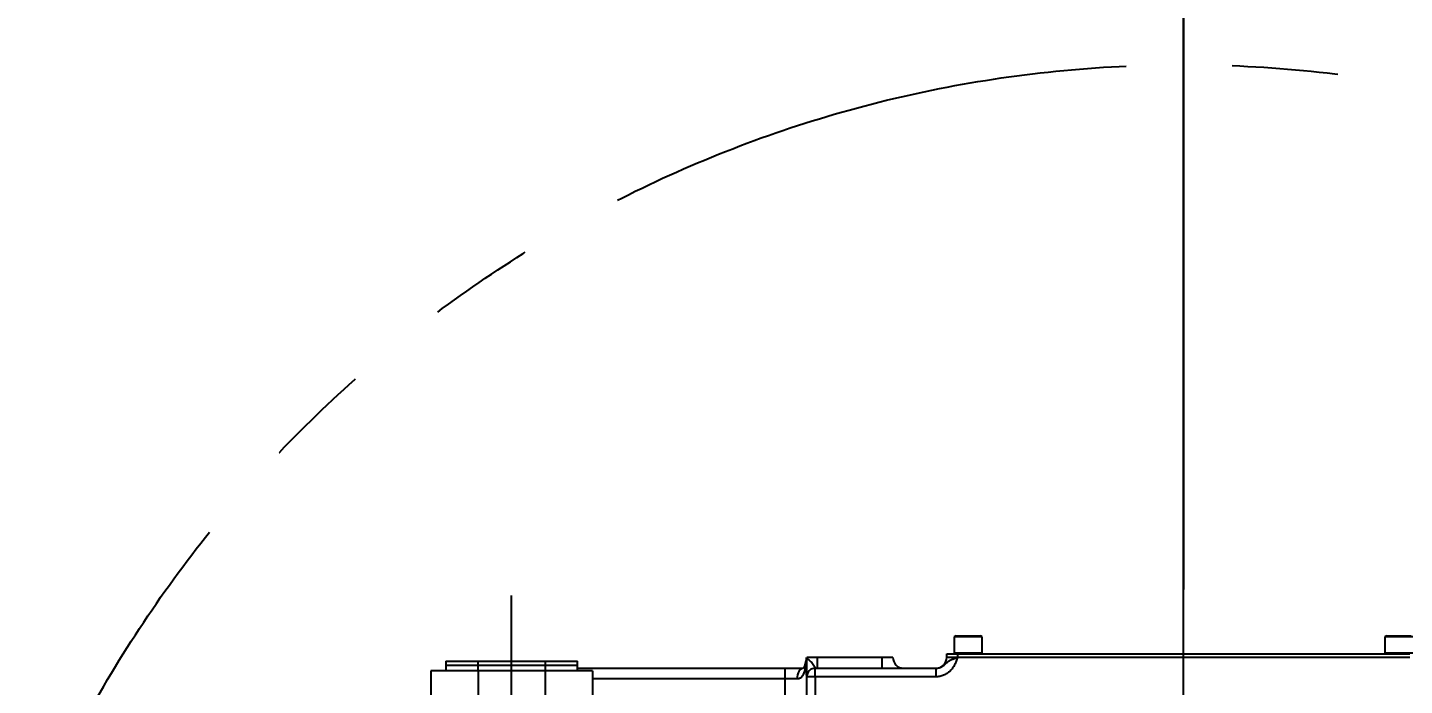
# Model space of a CAD drawing. Header units: millimetres. Extents: x 10462777 to 22643323, y 453826 to 1389191.
# Drawn here: x 11310193 to 11310842, y 598018 to 598329 of the extents above; entities that cross this region are included whole.
import ezdxf

# ---------------------------------------------------------------- set-up
doc = ezdxf.new("R2010")
doc.units = ezdxf.units.MM
doc.header["$LTSCALE"] = 200
doc.header["$MEASUREMENT"] = 0
doc.header["$PDMODE"] = 35
doc.header["$PDSIZE"] = -5
doc.linetypes.add('CENTER2', pattern=[1.125, 0.75, -0.125, 0.125, -0.125])
doc.linetypes.add('PHANTOM', pattern=[2.5, 1.25, -0.25, 0.25, -0.25, 0.25, -0.25])
doc.layers.get('0').update_dxf_attribs({"linetype": 'CONTINUOUS'})
doc.layers.get('DEFPOINTS').update_dxf_attribs({"linetype": 'CONTINUOUS'})
for name, color, linetype in [('$DDT_AUDIT_GENERATED_(1626)', 7, 'CONTINUOUS'), ('$DDT_AUDIT_GENERATED_(16CD)', 7, 'CONTINUOUS'), ('$DDT_AUDIT_GENERATED_(77F)', 7, 'CONTINUOUS'), ('A290-7324-X101', 7, 'CONTINUOUS'), ('A290-7329-X201', 7, 'CONTINUOUS'), ('DV1_DEFAULT', 7, 'CONTINUOUS'), ('LIBRL_A6-BA-8X12', 7, 'CONTINUOUS')]:
    doc.layers.add(name, color=color, linetype=linetype)
doc.layers.add('LAYOUT', color=8, linetype='CONTINUOUS', lineweight=25)
doc.styles.get("Standard").update_dxf_attribs({"font": 'SYMBOL'})
doc.dimstyles.new('DS ROBOTEC', dxfattribs={"dimscale": 0, "dimtxt": 2.5, "dimasz": 2.5, "dimexe": 0.3, "dimexo": 0.3, "dimgap": 0.5, "dimtad": 1, "dimzin": 9, "dimdsep": 46, "dimtxsty": 'Standard', "dimblk": 'OPEN', "dimcen": 0, "dimclrd": 4, "dimclre": 4, "dimclrt": 110, "dimazin": 2, "dimtm": 1.5, "dimtfac": 1, "dimtmove": 0, "dimatfit": 3, "dimldrblk": 'OPEN', "dimfxl": 1, "dimtfill": 1, "dimtolj": 1, "dimlwd": -1, "dimlwe": -1, "dimarcsym": 0})

# ---------------------------------------------------------------- blocks, each defined once
blk = doc.blocks.new('r710ic')
at = {"layer": 'LAYOUT', "color": 3}
blk.add_circle((272041.37, 104232.63), 2050.12, dxfattribs=at)
blk = doc.blocks.new('A$C7DA30AB0')
at = {"layer": '$DDT_AUDIT_GENERATED_(1626)', "color": 7, "linetype": 'CENTER2', "ltscale": 25.4}
blk.add_open_spline([(3350.05, 2825.01, 0), (3350.05, 2825.01, 0), (3350.05, 2825.01, 0), (3350.05, 2825.01, 0), (3520.7, 2721.31, 0), (3179.37, 2929.71, 0), (3350.05, 2825.01, 0)], degree=3, knots=[0, 0, 0, 0, 0.00000169674, 0.00000169674, 0.00000169674, 0.00001004531, 0.00001004531, 0.00001004531, 0.00001004531], dxfattribs=at)
at = {"layer": '$DDT_AUDIT_GENERATED_(16CD)', "color": 7, "linetype": 'Continuous', "ltscale": 25.4}
for p, q in [((3132.67, 2714.48, 0), (3132.67, 2716.11, 0)), ((3137.75, 2716.11, 0), (3137.75, 2714.48, 0)), ((3132.67, 2714.48, 0), (2919.31, 2714.48, 0)), ((3137.75, 2714.48, 0), (3132.67, 2714.48, 0))]:
    blk.add_line(p, q, dxfattribs=at)
at = {"layer": '$DDT_AUDIT_GENERATED_(77F)', "color": 7, "linetype": 'Continuous', "ltscale": 25.4}
for p, q in [((3304.88, 2722.41, 0), (3304.88, 2744.76, 0)), ((3327.2, 2722.41, 0), (3327.2, 2744.76, 0)), ((3358.76, 2722.41, 0), (3358.76, 2744.76, 0)), ((3381.08, 2722.41, 0), (3381.08, 2744.76, 0)), ((3304.88, 2722.41, 0), (3327.2, 2722.41, 0)), ((3327.2, 2722.41, 0), (3358.76, 2722.41, 0)), ((3358.76, 2722.41, 0), (3381.08, 2722.41, 0))]:
    blk.add_line(p, q, dxfattribs=at)
at = {"layer": 'A290-7324-X101', "color": 7, "linetype": 'Continuous', "ltscale": 25.4}
for p, q in [((3311.99, 2722.41, 0), (3311.99, 2719.87, 0)), ((3327.23, 2719.87, 0), (3327.23, 2722.41, 0)), ((3358.73, 2722.41, 0), (3358.73, 2719.87, 0)), ((3373.97, 2719.87, 0), (3373.97, 2722.41, 0)), ((3311.99, 2719.87, 0), (3311.99, 2717.83, 0)), ((3311.99, 2719.87, 0), (3327.23, 2719.87, 0)), ((3373.97, 2717.83, 0), (3311.99, 2717.83, 0)), ((3327.23, 2719.87, 0), (3358.73, 2719.87, 0)), ((3327.23, 2717.83, 0), (3327.23, 2719.87, 0)), ((3358.73, 2717.83, 0), (3327.23, 2717.83, 0)), ((3358.73, 2719.87, 0), (3358.73, 2717.83, 0)), ((3358.73, 2719.87, 0), (3373.97, 2719.87, 0)), ((3373.97, 2717.83, 0), (3373.97, 2719.87, 0))]:
    blk.add_line(p, q, dxfattribs=at)
at = {"layer": 'A290-7329-X201', "color": 7, "linetype": 'Continuous', "ltscale": 25.4}
for p, q in [((3199.72, 2725.25, 0), (3199.72, 2756.75, 0)), ((3203.79, 2756.75, 0), (3203.79, 2725.25, 0)), ((3213.95, 2756.75, 0), (3213.95, 2726.27, 0)), ((3142.78, 2725.25, 0), (3199.72, 2725.25, 0)), ((3142.78, 2725.25, 0), (3142.78, 2721.19, 0)), ((3199.72, 2725.25, 0), (3203.79, 2725.25, 0)), ((3199.72, 2725.25, 0), (3199.72, 2721.19, 0)), ((3203.79, 2725.25, 0), (3203.79, 2716.11, 0)), ((3208.3, 2726.27, 0), (3213.95, 2726.27, 0)), ((3213.95, 2726.27, 0), (3304.88, 2726.27, 0)), ((3213.95, 2726.27, 0), (3213.95, 2721.19, 0)), ((2919.31, 2716.11, 0), (3132.67, 2716.11, 0)), ((3132.67, 2716.11, 0), (3137.75, 2716.11, 0)), ((3199.72, 2721.19, 0), (3142.78, 2721.19, 0)), ((3163.15, 2716.11, 0), (3168.23, 2716.11, 0)), ((3168.23, 2721.19, 0), (3168.23, 2716.11, 0)), ((3168.23, 2716.11, 0), (3198.71, 2716.11, 0)), ((3198.71, 2721.19, 0), (3198.71, 2716.11, 0)), ((3198.71, 2716.11, 0), (3203.79, 2716.11, 0)), ((3213.95, 2721.19, 0), (3205.47, 2721.19, 0)), ((3311.99, 2721.19, 0), (3213.95, 2721.19, 0))]:
    blk.add_line(p, q, dxfattribs=at)
for centre, radius, start, end in [((3199.72, 2725.25, 0), 4.06, 270, 0), ((3142.83, 2716.11, 0), 5.08, 90, 180), ((3158.07, 2716.11, 0), 5.08, 0, 90), ((3208.87, 2716.11, 0), 5.08, 156.04422, 179.92682)]:
    blk.add_arc(centre, radius, start, end, dxfattribs=at)
blk.add_ellipse((3205.47, 2726.27, 0), major_axis=(0, 5.08), ratio=0.556351, start_param=3.141593, end_param=4.712389, dxfattribs=at)
for points, knots in [([(3132.67, 2716.11, 0), (3132.72, 2716.25, 0), (3132.77, 2716.4, 0), (3132.86, 2716.69, 0), (3132.91, 2716.84, 0), (3133.06, 2717.27, 0), (3133.17, 2717.56, 0), (3133.49, 2718.43, 0), (3133.74, 2718.99, 0), (3134.15, 2719.82, 0), (3134.3, 2720.08, 0), (3134.62, 2720.61, 0), (3134.79, 2720.87, 0), (3135.32, 2721.62, 0), (3135.72, 2722.08, 0), (3136.59, 2722.94, 0), (3137.08, 2723.33, 0), (3138.09, 2724.01, 0), (3138.63, 2724.3, 0), (3139.48, 2724.65, 0), (3139.77, 2724.76, 0), (3140.36, 2724.93, 0), (3140.66, 2725.01, 0), (3141.55, 2725.19, 0), (3142.16, 2725.25, 0), (3142.78, 2725.25, 0)], [0, 0, 0, 0, 0.03125, 0.03125, 0.0625, 0.0625, 0.125, 0.125, 0.25, 0.25, 0.3125, 0.3125, 0.375, 0.375, 0.5, 0.5, 0.625, 0.625, 0.75, 0.75, 0.8125, 0.8125, 0.875, 0.875, 1, 1, 1, 1]), ([(3203.79, 2724.91, 0), (3203.79, 2724.05, 0), (3203.91, 2722.96, 0), (3204.07, 2721.52, 0), (3204.11, 2721.22, 0), (3204.16, 2720.78, 0), (3204.18, 2720.64, 0), (3204.22, 2720.35, 0), (3204.24, 2720.18, 0), (3204.32, 2720.1, 0), (3204.34, 2720.14, 0), (3204.38, 2720.26, 0), (3204.4, 2720.33, 0), (3204.44, 2720.53, 0), (3204.47, 2720.68, 0), (3204.54, 2721.12, 0), (3204.59, 2721.41, 0), (3204.88, 2722.86, 0), (3205.19, 2723.96, 0), (3206.34, 2725.69, 0), (3207.21, 2726.27, 0), (3208.3, 2726.27, 0)], [0, 0, 0, 0, 0.25, 0.25, 0.3125, 0.3125, 0.34375, 0.34375, 0.375, 0.375, 0.390625, 0.390625, 0.40625, 0.40625, 0.4375, 0.4375, 0.5, 0.5, 0.75, 0.75, 1, 1, 1, 1]), ([(3142.78, 2721.19, 0), (3142.26, 2721.19, 0), (3141.75, 2721.11, 0), (3141.01, 2720.89, 0), (3140.77, 2720.8, 0), (3140.3, 2720.59, 0), (3140.08, 2720.47, 0), (3139.44, 2720.07, 0), (3139.05, 2719.76, 0), (3138.34, 2719.14, 0), (3138.01, 2718.83, 0), (3137.35, 2718.26, 0), (3137.02, 2718, 0), (3136.29, 2717.54, 0), (3135.9, 2717.34, 0), (3135.27, 2717.05, 0), (3135.04, 2716.96, 0), (3134.59, 2716.78, 0), (3134.36, 2716.69, 0), (3133.89, 2716.52, 0), (3133.65, 2716.44, 0), (3133.28, 2716.31, 0), (3133.16, 2716.27, 0), (3132.92, 2716.19, 0), (3132.79, 2716.15, 0), (3132.67, 2716.11, 0)], [0, 0, 0, 0, 0.125, 0.125, 0.1875, 0.1875, 0.25, 0.25, 0.375, 0.375, 0.5, 0.5, 0.625, 0.625, 0.75, 0.75, 0.8125, 0.8125, 0.875, 0.875, 0.9375, 0.9375, 0.96875, 0.96875, 1, 1, 1, 1]), ([(3203.79, 2716.11, 0), (3203.79, 2716.15, 0), (3203.78, 2716.19, 0), (3203.77, 2716.27, 0), (3203.76, 2716.31, 0), (3203.71, 2716.44, 0), (3203.66, 2716.52, 0), (3203.54, 2716.69, 0), (3203.46, 2716.78, 0), (3203.29, 2716.96, 0), (3203.18, 2717.05, 0), (3202.84, 2717.34, 0), (3202.58, 2717.54, 0), (3202.01, 2718, 0), (3201.7, 2718.26, 0), (3201.14, 2718.83, 0), (3200.88, 2719.14, 0), (3200.46, 2719.76, 0), (3200.3, 2720.07, 0), (3200.11, 2720.47, 0), (3200.06, 2720.59, 0), (3199.96, 2720.8, 0), (3199.92, 2720.89, 0), (3199.82, 2721.11, 0), (3199.77, 2721.19, 0), (3199.72, 2721.19, 0)], [0, 0, 0, 0, 0.03125, 0.03125, 0.0625, 0.0625, 0.125, 0.125, 0.1875, 0.1875, 0.25, 0.25, 0.375, 0.375, 0.5, 0.5, 0.625, 0.625, 0.75, 0.75, 0.8125, 0.8125, 0.875, 0.875, 1, 1, 1, 1]), ([(3204.21, 2718.15, 0), (3204.22, 2718.17, 0), (3204.35, 2718.4, 0), (3204.5, 2718.89, 0), (3204.67, 2719.5, 0), (3204.86, 2720.23, 0), (3205.06, 2720.85, 0), (3205.26, 2721.22, 0), (3205.29, 2721.25, 0), (3205.29, 2721.26, 0)], [0, 0, 0, 0, 0.0059386, 0.0886971, 0.1579018, 0.2431366, 0.3688062, 0.4855117, 0.5619656, 0.5619656, 0.5619656, 0.5619656])]:
    blk.add_open_spline(points, degree=3, knots=knots, dxfattribs=at)
at = {"layer": 'DV1_DEFAULT', "color": 1, "linetype": 'CENTER2', "ltscale": 7}
for p, q in [((3025.99, 59.09, 0), (3025.99, 6051.97, 0)), ((3025.99, 5992.89, 0), (3025.99, 0, 0))]:
    blk.add_line(p, q, dxfattribs=at)
at = {"layer": 'DV1_DEFAULT', "color": 7, "linetype": 'CENTER2', "ltscale": 25.4}
for p, q in [((3025.99, 3494.33, 0), (3025.99, 2674.91, 0)), ((3342.98, 3369.83, 0), (3342.98, 2686.97, 0))]:
    blk.add_line(p, q, dxfattribs=at)
at = {"layer": 'LAYOUT', "color": 6, "linetype": 'PHANTOM'}
for centre, radius in [((3030.45, 3025.99, 0), 2693.02), ((3025.99, 3025.99, 0), 589.24)]:
    blk.add_circle(centre, radius, dxfattribs=at)
at = {"layer": 'LIBRL_A6-BA-8X12', "color": 7, "linetype": 'Continuous', "ltscale": 25.4}
for p, q in [((2917.78, 2714.07, 0), (2930.99, 2714.07, 0)), ((2930.99, 2706.45, 0), (2930.99, 2714.07, 0)), ((3120.98, 2714.07, 0), (3120.98, 2706.45, 0)), ((3120.98, 2714.07, 0), (3134.19, 2714.07, 0)), ((3134.19, 2706.45, 0), (3134.19, 2714.07, 0)), ((2917.78, 2706.45, 0), (2930.99, 2706.45, 0)), ((2930.11, 2705.95, 0), (2918.66, 2705.95, 0)), ((2930.11, 2705.95, 0), (2930.99, 2706.45, 0)), ((3120.98, 2706.45, 0), (3134.19, 2706.45, 0)), ((3120.98, 2706.45, 0), (3121.86, 2705.95, 0)), ((3133.31, 2705.95, 0), (3121.86, 2705.95, 0)), ((3133.31, 2705.95, 0), (3134.19, 2706.45, 0))]:
    blk.add_line(p, q, dxfattribs=at)
for centre, start, end in [((2928.86, 2714.48, 0), 180, 270), ((3123.12, 2714.48, 0), 270, 0), ((3132.06, 2714.48, 0), 180, 270)]:
    blk.add_arc(centre, 0.406, start, end, dxfattribs=at)
blk = doc.blocks.new('_OPEN')
at = {"color": 0, "linetype": 'ByBlock'}
for p, q in [((-1, 0.1667), (0, 0)), ((0, 0), (-1, -0.1667)), ((0, 0), (-1, 0))]:
    blk.add_line(p, q, dxfattribs=at)
blk = doc.blocks.new('*D345')
at = {"color": 4, "linetype": 'ByBlock', "ltscale": 10, "transparency": 16777216}
for p, q in [((11309640.8, 598366.89), (11309640.8, 596883.44)), ((11309889.41, 596619.67), (11309889.41, 596925.44)), ((11309465.8, 596904.44), (11309290.8, 596904.44)), ((11309640.8, 596904.44), (11309889.41, 596904.44)), ((11310064.41, 596904.44), (11310239.41, 596904.44))]:
    blk.add_line(p, q, dxfattribs=at)
at = {"layer": 'DEFPOINTS', "color": 0, "ltscale": 10, "transparency": 16777216}
for p in [(11309640.8, 598387.89, 0), (11309889.41, 596904.44), (11309889.41, 596598.67, 0)]:
    blk.add_point(p, dxfattribs=at)
at = {"color": 4, "ltscale": 10, "transparency": 16777216, "xscale": 175, "yscale": 175, "zscale": 175}
blk.add_blockref('_OPEN', (11309640.8, 596904.44), dxfattribs=at)
at = {"color": 4, "ltscale": 10, "transparency": 16777216, "xscale": 175, "yscale": 175, "zscale": 175, "rotation": 180}
blk.add_blockref('_OPEN', (11309889.41, 596904.44), dxfattribs=at)
at = {"color": 110, "ltscale": 10, "transparency": 16777216, "insert": (11309765.1, 597063.71), "char_height": 175, "attachment_point": 5, "bg_fill": 3, "box_fill_scale": 1.25, "bg_fill_color": 256, "bg_fill_true_color": 13158600, "bg_fill_transparency": 0}
blk.add_mtext('\\A1;249', dxfattribs=at)

msp = doc.modelspace()

# ---------------------------------------------------------------- block references
at = {"ltscale": 10, "rotation": 180}
msp.add_blockref('A$C7DA30AB0', (11313764.24811, 600747.76955, 0), dxfattribs=at)
at = {"layer": 'LAYOUT', "color": 2, "rotation": 89.99999999999999}
msp.add_blockref('r710ic', (11412573.40786, 324839.74027, 0), dxfattribs=at)

# ---------------------------------------------------------------- next in the draw order: dimensions: what is measured, and where the dimension line sits
at = {"ltscale": 10}
dim = msp.add_linear_dim(base=(11309889.40943, 596904.44423, 0), p1=(11309640.79795, 598387.8894, 0), p2=(11309889.40943, 596598.67472, 0), angle=180, dimstyle='DS ROBOTEC', override={"dimscale": 70, "dimgap": 1, "dimdec": 0, "dimarcsym": 1}, dxfattribs=at)
dim.commit()
dim.dimension.update_dxf_attribs({"geometry": '*D345', "text_midpoint": (11309765.10369, 596904.44423, 0), "dimtype": 160})

doc.saveas('drawing.dxf')
